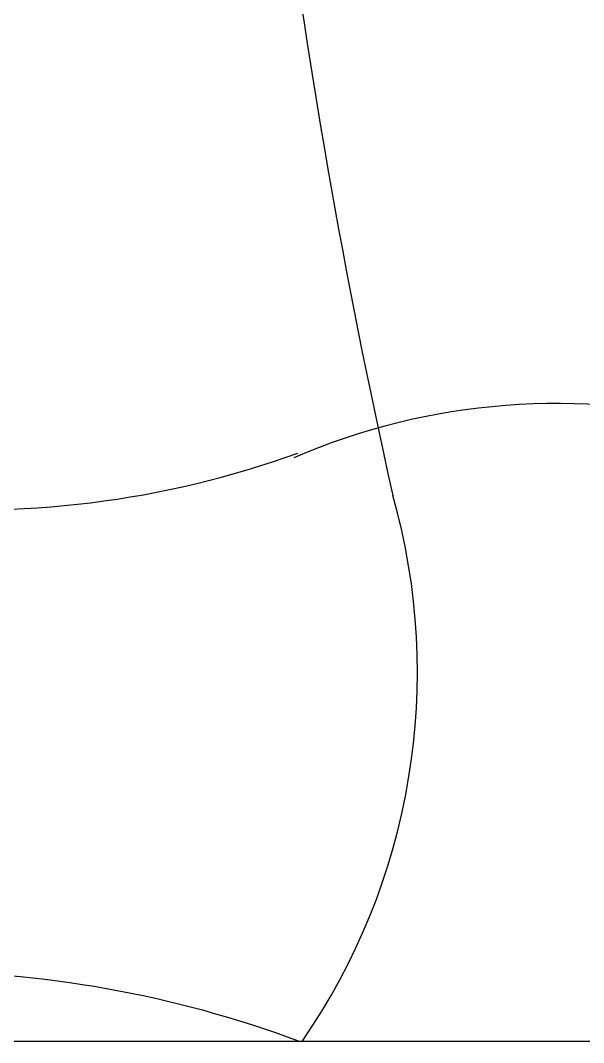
# Model space of a CAD drawing. Header units: millimetres. Extents: x -37 to 8970, y -2 to 4773.
# Drawn here: x 7786.6 to 7984.6, y 233.2 to 592.7 of the extents above; entities that cross this region are included whole.
import ezdxf

# ---------------------------------------------------------------- set-up
doc = ezdxf.new("R2010")
doc.units = ezdxf.units.MM

msp = doc.modelspace()

# ---------------------------------------------------------------- linework, layer by layer
at = {"color": 18, "true_color": 0x000000}
msp.add_line((8774.97, 233.65), (7438.64, 233.65), dxfattribs=at)
for centre, major_axis, start_param, end_param in [((10256.16, 950.8), (1694.83, 1694.83), 2.478898, 2.577096), ((7975.2, 223.84), (-165.55, 165.55), -1.038261, -0.379146), ((7770.44, 754.16), (235.88, 235.88), 3.824783, 4.274896), ((7698.13, 363.47), (-161.26, 161.26), 3.321461, 4.203066), ((7748.03, -133.98), (277.34, 277.34), 0.429451, 1.144408)]:
    msp.add_ellipse(centre, major_axis=major_axis, ratio=1, start_param=start_param, end_param=end_param, dxfattribs=at)

doc.saveas('drawing.dxf')
